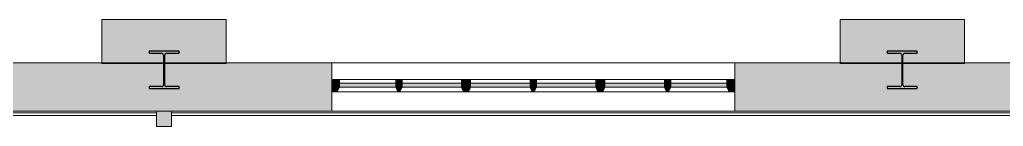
# Model space of a CAD drawing. Header units: inches. Extents: x -3803 to -1421, y -3454 to -210.
# Drawn here: x -3238.8 to -2977.6, y -3453.6 to -3425.3 of the extents above; entities that cross this region are included whole.
import ezdxf

# ---------------------------------------------------------------- set-up
doc = ezdxf.new("R2010")
doc.units = ezdxf.units.IN
doc.header["$MEASUREMENT"] = 0
for name, color, linetype, lineweight in [('A-GENM', 13, 'Continuous', 9), ('A-GLAZ-CURT', 52, 'Continuous', 13), ('A-GLAZ-CWMG', 51, 'Continuous', 13), ('A-WALL', 113, 'Continuous', 13), ('A-WALL-PATT', 111, 'Continuous', 13), ('I-WALL', 2, 'Continuous', 13), ('Q-CASE', 31, 'Continuous', 13), ('S-COLS', 52, 'Continuous', 13)]:
    doc.layers.add(name, color=color, linetype=linetype, lineweight=lineweight)

# ---------------------------------------------------------------- blocks, each defined once
blk = doc.blocks.new('_STL - Column - W Shape - 2017v1 - W10x39-1327149-DIMENSION PLAN - LEVEL 2 _579_ - 2__ - CAD')
at = {"layer": 'S-COLS'}
blk.add_hatch(color=130, dxfattribs=at).paths.add_polyline_path([(3.99, -4.96), (3.99, -4.43), (0.66, -4.43), (0.31, -4.28), (0.16, -3.93), (0.16, 3.93), (0.31, 4.28), (0.66, 4.43), (3.99, 4.43), (3.99, 4.96), (-4, 4.96), (-4, 4.43), (-0.66, 4.43), (-0.31, 4.28), (-0.16, 3.93), (-0.16, -3.93), (-0.31, -4.28), (-0.66, -4.43), (-4, -4.43), (-4, -4.96)], flags=0)
at = {"layer": 'S-COLS', "color": 253, "lineweight": 25}
for p, q in [((3.99, 4.96), (-4, 4.96)), ((-4, 4.96), (-4, 4.43)), ((-4, 4.43), (-0.66, 4.43)), ((-0.16, 3.93), (-0.16, -3.93)), ((0.16, -3.93), (0.16, 3.93)), ((0.66, 4.43), (3.99, 4.43)), ((3.99, 4.43), (3.99, 4.96)), ((-0.66, -4.43), (-4, -4.43)), ((-4, -4.43), (-4, -4.96)), ((-4, -4.96), (3.99, -4.96)), ((3.99, -4.43), (0.66, -4.43)), ((3.99, -4.96), (3.99, -4.43))]:
    blk.add_line(p, q, dxfattribs=at)
for centre, start, end in [((-0.66, 3.93), 0, 90), ((0.66, 3.93), 90, 180), ((-0.66, -3.93), 270, 0), ((0.66, -3.93), 180, 270)]:
    blk.add_arc(centre, 0.5, start, end, dxfattribs=at)
blk = doc.blocks.new('15830016-STRUCT_MARTINEZ-MOORE_CENTRAL_v2018_rvt-1-DIMENSION PLAN - LEVEL 2 _579_ - 2__ - CAD')
at = {"color": 250, "lineweight": 13}
for p in [(-3200.4, -3438.64), (-3004.4, -3438.64)]:
    blk.add_blockref('_STL - Column - W Shape - 2017v1 - W10x39-1327149-DIMENSION PLAN - LEVEL 2 _579_ - 2__ - CAD', p, dxfattribs=at)
blk = doc.blocks.new('level 2 - band2 - level 2 - band-474741-DIMENSION PLAN - LEVEL 2 _579_ - 2__ - CAD')
at = {"layer": 'A-WALL', "lineweight": 20}
for p, q in [((-3202.4, -3450.02), (-3391.9, -3450.02)), ((-2614.4, -3450.02), (-3198.4, -3450.02)), ((-3202.4, -3450.77), (-3591.52, -3450.77)), ((-2614.4, -3450.77), (-3198.4, -3450.77))]:
    blk.add_line(p, q, dxfattribs=at)
blk = doc.blocks.new('Casework 56 - Casework 1-549904-DIMENSION PLAN - LEVEL 2 _579_ - 2__ - CAD')
at = {"layer": 'Q-CASE', "lineweight": 20}
for p, q in [((-3048.9, -3436.77), (-3155.9, -3436.77)), ((-3155.9, -3436.77), (-3048.9, -3436.77)), ((-3153.83, -3441.2), (-3155.9, -3441.2)), ((-3153.83, -3441.2), (-3138.91, -3441.2)), ((-3138.91, -3441.2), (-3153.83, -3441.2)), ((-3137.22, -3441.2), (-3138.91, -3441.2)), ((-3137.22, -3441.2), (-3121.45, -3441.2)), ((-3121.45, -3441.2), (-3137.22, -3441.2)), ((-3119.01, -3441.2), (-3121.45, -3441.2)), ((-3119.01, -3441.2), (-3103.24, -3441.2)), ((-3103.24, -3441.2), (-3119.01, -3441.2)), ((-3101.55, -3441.2), (-3103.24, -3441.2)), ((-3101.55, -3441.2), (-3085.78, -3441.2)), ((-3085.78, -3441.2), (-3101.55, -3441.2)), ((-3083.34, -3441.2), (-3085.78, -3441.2)), ((-3083.34, -3441.2), (-3067.57, -3441.2)), ((-3067.57, -3441.2), (-3083.34, -3441.2)), ((-3065.89, -3441.2), (-3067.57, -3441.2)), ((-3065.89, -3441.2), (-3050.96, -3441.2)), ((-3050.96, -3441.2), (-3065.89, -3441.2)), ((-3048.9, -3441.2), (-3050.96, -3441.2))]:
    blk.add_line(p, q, dxfattribs=at)
blk = doc.blocks.new('System Panel - Winco Glass-383906-DIMENSION PLAN - LEVEL 2 _579_ - 2__ - CAD')
at = {"layer": 'A-GLAZ-CURT', "lineweight": 9}
blk.add_hatch(color=90, dxfattribs=at).paths.add_polyline_path([(7.46, 0), (7.46, 1), (-7.46, 1), (-7.46, 0)], flags=0)
at = {"layer": 'A-GLAZ-CURT', "lineweight": 20}
for p, q in [((7.46, 1), (-7.46, 1)), ((-7.46, 1), (-7.46, 0)), ((-7.46, 0), (7.46, 0)), ((7.46, 0), (7.46, 1))]:
    blk.add_line(p, q, dxfattribs=at)
blk = doc.blocks.new('System Panel - Winco Glass-383907-DIMENSION PLAN - LEVEL 2 _579_ - 2__ - CAD')
at = {"layer": 'A-GLAZ-CURT', "lineweight": 9}
blk.add_hatch(color=90, dxfattribs=at).paths.add_polyline_path([(7.89, 0), (7.89, 1), (-7.89, 1), (-7.89, 0), (-0.79, 0)], flags=0)
at = {"layer": 'A-GLAZ-CURT', "lineweight": 20}
for p, q in [((7.89, 1), (-7.89, 1)), ((-7.89, 1), (-7.89, 0)), ((-7.89, 0), (7.89, 0)), ((7.89, 0), (7.89, 1))]:
    blk.add_line(p, q, dxfattribs=at)
blk = doc.blocks.new('Rectangular Mullion - Winco Accent Full-Large-383928-DIMENSION PLAN - LEVEL 2 _579_ - 2__ - CAD')
at = {"layer": 'A-GLAZ-CWMG', "lineweight": 9}
blk.add_hatch(color=90, dxfattribs=at).paths.add_polyline_path([(0.64, 1.25), (1.22, 0), (1.22, -2), (-1.22, -2), (-1.22, 0), (-0.64, 1.25)], flags=0)
at = {"layer": 'A-GLAZ-CWMG', "lineweight": 20}
for p, q in [((-1.22, 0), (-0.64, 1.25)), ((-1.22, -2), (-1.22, 0)), ((-0.64, 1.25), (0.64, 1.25)), ((0.64, 1.25), (1.22, 0)), ((1.22, 0), (1.22, -2)), ((1.22, -2), (-1.22, -2))]:
    blk.add_line(p, q, dxfattribs=at)
blk = doc.blocks.new('Rectangular Mullion - Winco Accent Full-383935-DIMENSION PLAN - LEVEL 2 _579_ - 2__ - CAD')
at = {"layer": 'A-GLAZ-CWMG', "lineweight": 9}
blk.add_hatch(color=90, dxfattribs=at).paths.add_polyline_path([(0.26, 1.25), (0.84, 0), (0.84, -2), (-0.84, -2), (-0.84, 0), (-0.26, 1.25)], flags=0)
at = {"layer": 'A-GLAZ-CWMG', "lineweight": 20}
for p, q in [((-0.84, 0), (-0.26, 1.25)), ((-0.84, -2), (-0.84, 0)), ((-0.26, 1.25), (0.26, 1.25)), ((0.26, 1.25), (0.84, 0)), ((0.84, 0), (0.84, -2)), ((0.84, -2), (-0.84, -2))]:
    blk.add_line(p, q, dxfattribs=at)
blk = doc.blocks.new('Rectangular Mullion - Winco Accent Full_Right-Large-383949-DIMENSION PLAN - LEVEL 2 _579_ - 2__ - CAD')
at = {"layer": 'A-GLAZ-CWMG', "lineweight": 9}
blk.add_hatch(color=90, dxfattribs=at).paths.add_polyline_path([(-1.48, 1.25), (-2.06, 0), (-2.06, -2), (0, -2), (0, 1.25)], flags=0)
at = {"layer": 'A-GLAZ-CWMG', "lineweight": 20}
for p, q in [((-1.48, 1.25), (-2.06, 0)), ((-2.06, 0), (-2.06, -2)), ((0, 1.25), (-1.48, 1.25)), ((0, -2), (0, 1.25)), ((-2.06, -2), (0, -2))]:
    blk.add_line(p, q, dxfattribs=at)
blk = doc.blocks.new('Rectangular Mullion - Winco Accent Full_Left-Large-383958-DIMENSION PLAN - LEVEL 2 _579_ - 2__ - CAD')
at = {"layer": 'A-GLAZ-CWMG', "lineweight": 9}
blk.add_hatch(color=90, dxfattribs=at).paths.add_polyline_path([(0, 1.25), (0, -2), (-2.06, -2), (-2.06, 0), (-1.48, 1.25)], flags=0)
at = {"layer": 'A-GLAZ-CWMG', "lineweight": 20}
for p, q in [((-2.06, 0), (-1.48, 1.25)), ((-2.06, -2), (-2.06, 0)), ((-1.48, 1.25), (0, 1.25)), ((0, 1.25), (0, -2)), ((0, -2), (-2.06, -2))]:
    blk.add_line(p, q, dxfattribs=at)
blk = doc.blocks.new('Rectangular Mullion - Winco Accent Full_Right-Large-V64-DIMENSION PLAN - LEVEL 2 _579_ - 2__ - CAD')
at = {"layer": 'A-GLAZ-CWMG', "lineweight": 9}
for p, q in [((-3585.21, -3044.66), (-3585.21, -3028.57)), ((-3581.96, -3029.15), (-3581.96, -3028.31)), ((-3581.96, -3044.08), (-3581.96, -3029.15)), ((-3581.96, -3046.14), (-3581.96, -3044.08))]:
    blk.add_line(p, q, dxfattribs=at)
blk = doc.blocks.new('Rectangular Mullion - Winco Accent Full_Right-Large-V65-DIMENSION PLAN - LEVEL 2 _579_ - 2__ - CAD')
at = {"layer": 'A-GLAZ-CWMG', "lineweight": 9}
for p, q in [((-3585.21, -3009.84), (-3585.21, -2992.9)), ((-3581.96, -2993.48), (-3581.96, -2992.64)), ((-3581.96, -3009.26), (-3581.96, -2993.48)), ((-3581.96, -3010.47), (-3581.96, -3009.26))]:
    blk.add_line(p, q, dxfattribs=at)
blk = doc.blocks.new('Rectangular Mullion - Winco Accent Full_Right-Large-V66-DIMENSION PLAN - LEVEL 2 _579_ - 2__ - CAD')
at = {"layer": 'A-GLAZ-CWMG', "lineweight": 9}
for p, q in [((-3581.96, -2976.03), (-3581.96, -2974.81)), ((-3585.21, -2992.38), (-3585.21, -2975.44)), ((-3581.96, -2991.8), (-3581.96, -2976.03)), ((-3581.96, -2992.64), (-3581.96, -2991.8))]:
    blk.add_line(p, q, dxfattribs=at)
blk = doc.blocks.new('Rectangular Mullion - Winco Accent Full_Right-Large-V67-DIMENSION PLAN - LEVEL 2 _579_ - 2__ - CAD')
at = {"layer": 'A-GLAZ-CWMG', "lineweight": 9}
for p, q in [((-3585.21, -2956.71), (-3585.21, -2940.62)), ((-3581.96, -2941.2), (-3581.96, -2939.14)), ((-3581.96, -2956.13), (-3581.96, -2941.2)), ((-3581.96, -2956.97), (-3581.96, -2956.13))]:
    blk.add_line(p, q, dxfattribs=at)
blk = doc.blocks.new('Down Spouts3 - Down Spouts-4005655-DIMENSION PLAN - LEVEL 2 _579_ - 2__ - CAD')
at = {"layer": 'A-GENM'}
h = blk.add_hatch(color=90, dxfattribs=at)
h.paths.add_polyline_path([(-2022.4, -3453.64), (-2022.4, -3449.64), (-2026.4, -3449.64), (-2026.4, -3453.64)], flags=0)
h.paths.add_polyline_path([(-2614.4, -3453.64), (-2610.4, -3453.64), (-2610.4, -3449.64), (-2614.4, -3449.64)], flags=0)
h.paths.add_polyline_path([(-3198.4, -3453.64), (-3198.4, -3449.64), (-3202.4, -3449.64), (-3202.4, -3453.64)], flags=0)
for p, q in [((-3198.4, -3449.64), (-3202.4, -3449.64)), ((-3202.4, -3449.64), (-3202.4, -3453.64)), ((-3198.4, -3453.64), (-3198.4, -3449.64)), ((-3202.4, -3453.64), (-3198.4, -3453.64))]:
    blk.add_line(p, q, dxfattribs=at)

msp = doc.modelspace()

# ---------------------------------------------------------------- hatches: boundary and pattern name
at = {"layer": 'A-WALL-PATT', "lineweight": 20}
for points in [[(-3190.81, -3436.89), (-3183.9, -3436.89), (-3183.9, -3425.27), (-3216.9, -3425.27), (-3216.9, -3436.89), (-3200.56, -3436.89), (-3200.56, -3434.71), (-3200.7, -3434.36), (-3201.06, -3434.21), (-3204.39, -3434.21), (-3204.39, -3433.68), (-3196.4, -3433.68), (-3196.4, -3434.21), (-3199.74, -3434.21), (-3200.09, -3434.36), (-3200.24, -3434.71), (-3200.24, -3436.89), (-3196.4, -3436.89)], [(-3020.9, -3436.89), (-3004.56, -3436.89), (-3004.56, -3434.71), (-3004.7, -3434.36), (-3005.06, -3434.21), (-3008.39, -3434.21), (-3008.39, -3433.68), (-3000.4, -3433.68), (-3000.4, -3434.21), (-3003.74, -3434.21), (-3004.09, -3434.36), (-3004.24, -3434.71), (-3004.24, -3436.89), (-2987.9, -3436.89), (-2987.9, -3425.27), (-3020.9, -3425.27), (-3020.9, -3434.21)]]:
    msp.add_hatch(color=10, dxfattribs=at).paths.add_polyline_path(points, flags=0)
h = msp.add_hatch(color=10, dxfattribs=at)
h.paths.add_polyline_path([(-3525.4, -3449.64), (-3525.4, -3436.77), (-3577.47, -3436.78), (-3577.47, -3441.89), (-3577.87, -3441.89), (-3577.87, -3439.16), (-3577.98, -3438.88), (-3578.26, -3438.77), (-3584.61, -3438.77), (-3584.88, -3438.88), (-3585, -3439.16), (-3585, -3441.89), (-3585.4, -3441.89), (-3585.4, -3436.77), (-3590.4, -3436.77), (-3590.4, -3449.64)], flags=0)
h.paths.add_polyline_path([(-3461.4, -3449.64), (-3351.9, -3449.64), (-3351.9, -3436.77), (-3396.24, -3436.77), (-3396.24, -3442.57), (-3396.09, -3442.92), (-3395.74, -3443.07), (-3392.4, -3443.07), (-3392.4, -3443.6), (-3400.39, -3443.6), (-3400.39, -3443.07), (-3397.06, -3443.07), (-3396.7, -3442.92), (-3396.56, -3442.57), (-3396.56, -3436.77), (-3461.4, -3436.77)], flags=0)
h.paths.add_polyline_path([(-2264.9, -3449.64), (-2241.27, -3449.64), (-2241.27, -3436.77), (-2264.9, -3436.77), (-2264.9, -3448.57)], flags=0)
h.paths.add_polyline_path([(-2376.45, -3449.64), (-2371.9, -3449.64), (-2371.9, -3436.77), (-2416.24, -3436.77), (-2416.24, -3442.57), (-2416.09, -3442.92), (-2415.74, -3443.07), (-2412.4, -3443.07), (-2412.4, -3443.6), (-2420.39, -3443.6), (-2420.39, -3443.07), (-2417.06, -3443.07), (-2416.7, -3442.92), (-2416.56, -3442.57), (-2416.56, -3436.77), (-2460.9, -3436.77), (-2460.9, -3449.64), (-2412.4, -3449.64)], flags=0)
h.paths.add_polyline_path([(-3244.9, -3449.64), (-3155.9, -3449.64), (-3155.9, -3436.77), (-3200.24, -3436.77), (-3200.24, -3442.57), (-3200.09, -3442.92), (-3199.74, -3443.07), (-3196.4, -3443.07), (-3196.4, -3443.6), (-3204.39, -3443.6), (-3204.39, -3443.07), (-3201.06, -3443.07), (-3200.7, -3442.92), (-3200.56, -3442.57), (-3200.56, -3436.77), (-3244.9, -3436.77), (-3244.9, -3443.6)], flags=0)
h.paths.add_polyline_path([(-3048.9, -3449.64), (-2959.9, -3449.64), (-2959.9, -3436.77), (-3004.24, -3436.77), (-3004.24, -3442.57), (-3004.09, -3442.92), (-3003.74, -3443.07), (-3000.4, -3443.07), (-3000.4, -3443.6), (-3008.39, -3443.6), (-3008.39, -3443.07), (-3005.06, -3443.07), (-3004.7, -3442.92), (-3004.56, -3442.57), (-3004.56, -3436.77), (-3048.9, -3436.77)], flags=0)
h.paths.add_polyline_path([(-2852.9, -3449.64), (-2763.9, -3449.64), (-2763.9, -3436.77), (-2808.24, -3436.77), (-2808.24, -3442.57), (-2808.09, -3442.92), (-2807.74, -3443.07), (-2804.4, -3443.07), (-2804.4, -3443.6), (-2812.39, -3443.6), (-2812.39, -3443.07), (-2809.06, -3443.07), (-2808.7, -3442.92), (-2808.56, -3442.57), (-2808.56, -3436.77), (-2852.9, -3436.77), (-2852.9, -3448.57)], flags=0)
h.paths.add_polyline_path([(-2656.9, -3449.64), (-2567.9, -3449.64), (-2567.9, -3436.77), (-2612.24, -3436.77), (-2612.24, -3442.57), (-2612.09, -3442.92), (-2611.74, -3443.07), (-2608.4, -3443.07), (-2608.4, -3443.6), (-2616.39, -3443.6), (-2616.39, -3443.07), (-2613.06, -3443.07), (-2612.7, -3442.92), (-2612.56, -3442.57), (-2612.56, -3436.77), (-2656.9, -3436.77)], flags=0)
h.paths.add_polyline_path([(-3578.86, -3438.52), (-3578.26, -3438.52), (-3577.98, -3438.4), (-3577.87, -3438.13), (-3577.87, -3436.77), (-3585, -3436.77), (-3585, -3438.13), (-3584.88, -3438.4), (-3584.61, -3438.52), (-3579.27, -3438.52)], flags=0)

# ---------------------------------------------------------------- linework, layer by layer
at = {"layer": 'A-WALL', "lineweight": 20}
for p, q in [((-3396.24, -3436.77), (-3200.56, -3436.77)), ((-3200.24, -3436.77), (-3004.56, -3436.77)), ((-3155.9, -3449.64), (-3155.9, -3436.77)), ((-3048.9, -3436.77), (-3048.9, -3449.64)), ((-3004.24, -3436.77), (-2808.56, -3436.77)), ((-3590.4, -3449.64), (-2656.9, -3449.64))]:
    msp.add_line(p, q, dxfattribs=at)
at = {"layer": 'I-WALL', "lineweight": 20}
for p, q in [((-3183.9, -3425.27), (-3216.9, -3425.27)), ((-3216.9, -3425.27), (-3216.9, -3436.89)), ((-3183.9, -3436.89), (-3183.9, -3425.27)), ((-2987.9, -3425.27), (-3020.9, -3425.27)), ((-3020.9, -3425.27), (-3020.9, -3436.89)), ((-2987.9, -3436.89), (-2987.9, -3425.27)), ((-3216.9, -3436.89), (-3200.56, -3436.89)), ((-3200.24, -3436.89), (-3183.9, -3436.89)), ((-3020.9, -3436.89), (-3004.56, -3436.89)), ((-3004.24, -3436.89), (-2987.9, -3436.89))]:
    msp.add_line(p, q, dxfattribs=at)

# ---------------------------------------------------------------- block references
at = {"lineweight": 5}
msp.add_blockref('15830016-STRUCT_MARTINEZ-MOORE_CENTRAL_v2018_rvt-1-DIMENSION PLAN - LEVEL 2 _579_ - 2__ - CAD', (0, 0), dxfattribs=at)
at = {"layer": 'A-GENM'}
msp.add_blockref('Down Spouts3 - Down Spouts-4005655-DIMENSION PLAN - LEVEL 2 _579_ - 2__ - CAD', (0, 0), dxfattribs=at)
at = {"layer": 'A-GLAZ-CURT', "lineweight": 9}
for name, p in [('System Panel - Winco Glass-383906-DIMENSION PLAN - LEVEL 2 _579_ - 2__ - CAD', (-3146.37, -3443.2)), ('System Panel - Winco Glass-383907-DIMENSION PLAN - LEVEL 2 _579_ - 2__ - CAD', (-3129.33, -3443.2)), ('System Panel - Winco Glass-383907-DIMENSION PLAN - LEVEL 2 _579_ - 2__ - CAD', (-3111.12, -3443.2)), ('System Panel - Winco Glass-383907-DIMENSION PLAN - LEVEL 2 _579_ - 2__ - CAD', (-3093.67, -3443.2)), ('System Panel - Winco Glass-383907-DIMENSION PLAN - LEVEL 2 _579_ - 2__ - CAD', (-3075.46, -3443.2)), ('System Panel - Winco Glass-383906-DIMENSION PLAN - LEVEL 2 _579_ - 2__ - CAD', (-3058.42, -3443.2))]:
    msp.add_blockref(name, p, dxfattribs=at)
at = {"layer": 'A-GLAZ-CWMG', "lineweight": 9}
for name, p, rotation in [('Rectangular Mullion - Winco Accent Full_Right-Large-383949-DIMENSION PLAN - LEVEL 2 _579_ - 2__ - CAD', (-3155.9, -3443.2), 180), ('Rectangular Mullion - Winco Accent Full_Right-Large-V67-DIMENSION PLAN - LEVEL 2 _579_ - 2__ - CAD', (-6095.04, 140.75), 89.9999999999496), ('Rectangular Mullion - Winco Accent Full_Right-Large-V65-DIMENSION PLAN - LEVEL 2 _579_ - 2__ - CAD', (-6130.7, 140.75), 89.9999999999496), ('Rectangular Mullion - Winco Accent Full_Right-Large-V66-DIMENSION PLAN - LEVEL 2 _579_ - 2__ - CAD', (-6095.04, 140.75), 89.9999999999496), ('Rectangular Mullion - Winco Accent Full_Right-Large-V65-DIMENSION PLAN - LEVEL 2 _579_ - 2__ - CAD', (-6095.04, 140.75), 89.9999999999496), ('Rectangular Mullion - Winco Accent Full_Right-Large-V66-DIMENSION PLAN - LEVEL 2 _579_ - 2__ - CAD', (-6059.37, 140.75), 89.9999999999496), ('Rectangular Mullion - Winco Accent Full_Right-Large-V64-DIMENSION PLAN - LEVEL 2 _579_ - 2__ - CAD', (-6095.04, 140.75), 89.9999999999496)]:
    msp.add_blockref(name, p, dxfattribs=dict(at, rotation=rotation))
at = {"layer": 'A-GLAZ-CWMG', "lineweight": 9, "extrusion": (0, 0, -1), "rotation": 180}
for name, p in [('Rectangular Mullion - Winco Accent Full-383935-DIMENSION PLAN - LEVEL 2 _579_ - 2__ - CAD', (3138.06, -3443.2)), ('Rectangular Mullion - Winco Accent Full-Large-383928-DIMENSION PLAN - LEVEL 2 _579_ - 2__ - CAD', (3120.23, -3443.2)), ('Rectangular Mullion - Winco Accent Full-383935-DIMENSION PLAN - LEVEL 2 _579_ - 2__ - CAD', (3102.4, -3443.2)), ('Rectangular Mullion - Winco Accent Full-Large-383928-DIMENSION PLAN - LEVEL 2 _579_ - 2__ - CAD', (3084.56, -3443.2)), ('Rectangular Mullion - Winco Accent Full-383935-DIMENSION PLAN - LEVEL 2 _579_ - 2__ - CAD', (3066.73, -3443.2)), ('Rectangular Mullion - Winco Accent Full_Left-Large-383958-DIMENSION PLAN - LEVEL 2 _579_ - 2__ - CAD', (3048.9, -3443.2))]:
    msp.add_blockref(name, p, dxfattribs=at)
at = {"layer": 'A-WALL', "lineweight": 20}
msp.add_blockref('level 2 - band2 - level 2 - band-474741-DIMENSION PLAN - LEVEL 2 _579_ - 2__ - CAD', (0, 0), dxfattribs=at)
at = {"layer": 'Q-CASE', "lineweight": 20}
msp.add_blockref('Casework 56 - Casework 1-549904-DIMENSION PLAN - LEVEL 2 _579_ - 2__ - CAD', (0, 0), dxfattribs=at)

doc.saveas('drawing.dxf')
